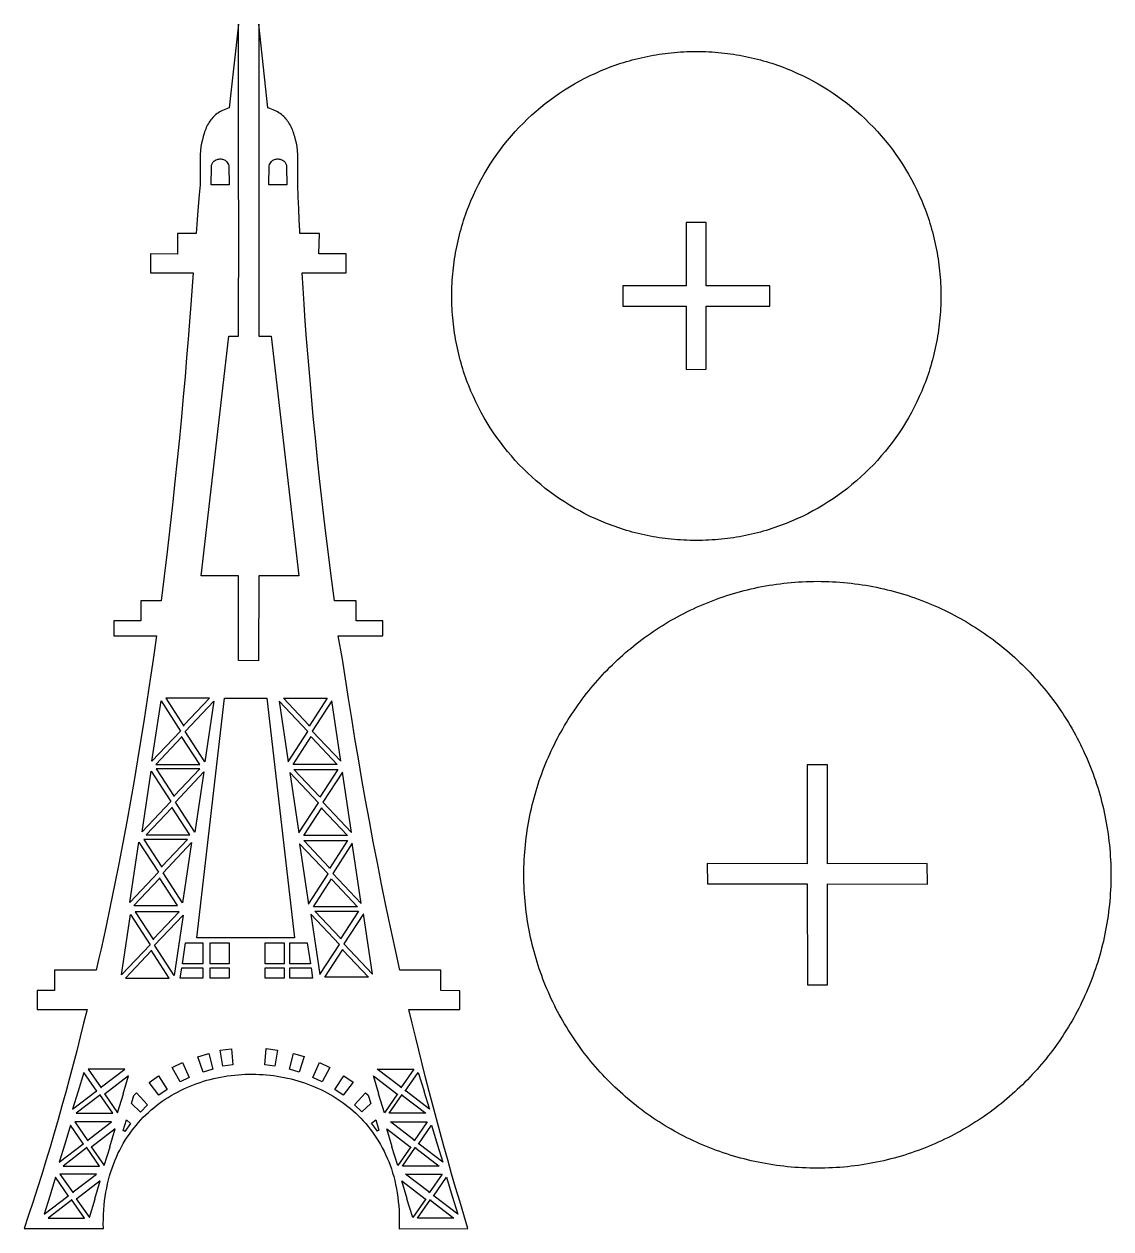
# Model space of a CAD drawing. Extents: x -518 to 178, y -391 to 405.
# Drawn here: x -252.8 to 177.6, y -73.8 to 403.4 of the extents above; entities that cross this region are included whole.
import ezdxf

# ---------------------------------------------------------------- set-up
doc = ezdxf.new("R2010")
doc.units = 0
doc.layers.add('LAYER_1', color=7, linetype='CONTINUOUS')

msp = doc.modelspace()

# ---------------------------------------------------------------- linework, layer by layer
at = {"layer": 'LAYER_1', "color": 242}
for points in [[(-184.6131, 320.399), (-192.01, 320.399), (-192.01, 312.2518), (-202.6636, 312.34), (-202.6636, 304.9041), (-185.7603, 304.9041), (-186.7049, 292.3836), (-187.2291, 285.6581), (-187.7917, 278.6361), (-188.3953, 271.3279), (-189.0429, 263.7436), (-189.737, 255.8934), (-190.4807, 247.7877), (-191.2765, 239.4367), (-192.1273, 230.8506), (-193.0358, 222.0395), (-194.0049, 213.0139), (-195.0372, 203.7838), (-196.1357, 194.3596), (-197.303, 184.7514), (-198.5419, 174.9695), (-206.5357, 174.9695), (-206.5385, 166.9953), (-217.1911, 166.9995), (-217.1911, 161.1523), (-200.3463, 161.1524), (-201.692, 151.7535), (-202.8198, 143.9488), (-203.9956, 136.0672), (-205.2205, 128.1131), (-206.4958, 120.0909), (-207.8226, 112.0052), (-209.2022, 103.8603), (-210.6359, 95.6607), (-212.1247, 87.4109), (-213.6701, 79.1153), (-215.2731, 70.7783), (-216.9349, 62.4045), (-218.6569, 53.9982), (-220.4402, 45.5639), (-222.2861, 37.1061), (-223.2329, 32.8697), (-224.1957, 28.6292), (-240.7525, 28.6292), (-240.7525, 20.5764), (-247.5796, 20.5819), (-247.5796, 13.1348), (-227.8436, 13.1348), (-229.1797, 7.6779), (-230.5436, 2.2196), (-231.9361, -3.239), (-233.357, -8.6968), (-234.807, -14.1526), (-236.2861, -19.6052), (-237.7948, -25.0534), (-239.3334, -30.4961), (-240.9022, -35.9321), (-242.5016, -41.3603), (-244.1318, -46.7794), (-245.7932, -52.1883), (-247.486, -57.5858), (-249.2107, -62.9707), (-250.9675, -68.342), (-252.7567, -73.6984), (-221.3546, -73.6984), (-221.3842, -71.7867), (-221.3688, -69.9056), (-221.309, -68.0551), (-221.2056, -66.2351), (-221.0593, -64.4456), (-220.8709, -62.6866), (-220.6409, -60.958), (-220.3702, -59.26), (-220.0595, -57.5924), (-219.7095, -55.9553), (-219.3209, -54.3487), (-218.8944, -52.7725), (-218.4307, -51.2267), (-217.9307, -49.7114), (-217.3949, -48.2264), (-216.8241, -46.7719), (-216.219, -45.3478), (-215.5804, -43.954), (-214.909, -42.5906), (-214.2054, -41.2576), (-213.4704, -39.9549), (-212.7047, -38.6825), (-211.9091, -37.4405), (-211.0842, -36.2288), (-210.2308, -35.0474), (-209.3496, -33.8964), (-208.4413, -32.7756), (-207.5066, -31.685), (-206.5462, -30.6248), (-205.561, -29.5948), (-204.5515, -28.5951), (-203.5185, -27.6256), (-202.4627, -26.6863), (-201.3849, -25.7772), (-200.2857, -24.8984), (-199.1659, -24.0497), (-198.0262, -23.2313), (-196.8673, -22.443), (-195.69, -21.6849), (-194.4949, -20.9569), (-193.2828, -20.2591), (-192.0543, -19.5914), (-190.8103, -18.9538), (-189.5514, -18.3464), (-188.2783, -17.7691), (-186.9918, -17.2218), (-185.6926, -16.7047), (-184.3814, -16.2176), (-183.0589, -15.7606), (-181.7258, -15.3336), (-180.3829, -14.9367), (-179.0309, -14.5698), (-177.6705, -14.233), (-176.3024, -13.9261), (-174.9273, -13.6493), (-173.5459, -13.4025), (-172.1591, -13.1856), (-170.7674, -12.9987), (-169.3716, -12.8418), (-167.9725, -12.7148), (-166.5707, -12.6178), (-165.1669, -12.5507), (-163.762, -12.5135), (-162.3565, -12.5063), (-160.9512, -12.5289), (-159.5469, -12.5814), (-158.1442, -12.6639), (-156.744, -12.7761), (-155.3468, -12.9183), (-153.9534, -13.0903), (-152.5646, -13.2921), (-151.181, -13.5238), (-149.8034, -13.7853), (-148.4324, -14.0766), (-147.0688, -14.3977), (-145.7135, -14.7486), (-144.3668, -15.1292), (-143.0299, -15.5397), (-141.7031, -15.9799), (-140.3873, -16.4498), (-139.0834, -16.9495), (-137.7918, -17.4789), (-136.5134, -18.0381), (-135.2488, -18.6269), (-133.9989, -19.2454), (-132.7642, -19.8937), (-131.5456, -20.5716), (-130.3437, -21.2791), (-129.1593, -22.0164), (-127.993, -22.7833), (-126.8457, -23.5798), (-125.718, -24.4059), (-124.6107, -25.2617), (-123.5243, -26.147), (-122.4598, -27.062), (-121.4178, -28.0065), (-120.399, -28.9807), (-119.4041, -29.9843), (-118.4339, -31.0176), (-117.489, -32.0804), (-116.5702, -33.1727), (-115.6783, -34.2945), (-114.8139, -35.4459), (-113.9777, -36.6268), (-113.1704, -37.8371), (-112.3929, -39.077), (-111.6458, -40.3463), (-110.9297, -41.6451), (-110.2455, -42.9733), (-109.5939, -44.331), (-108.9755, -45.7181), (-108.3912, -47.1346), (-107.8415, -48.5806), (-107.3274, -50.0559), (-106.8493, -51.5607), (-106.4081, -53.0948), (-106.0046, -54.6583), (-105.6393, -56.2511), (-105.313, -57.8734), (-105.0265, -59.5249), (-104.7804, -61.2058), (-104.5757, -62.916), (-104.4126, -64.6555), (-104.2923, -66.4243), (-104.2152, -68.2224), (-104.1823, -70.0498), (-104.1941, -71.9065), (-104.2514, -73.7924), (-76.9932, -73.6984), (-78.651, -68.2599), (-80.2818, -62.8192), (-81.8859, -57.3769), (-83.4634, -51.9339), (-85.0145, -46.4911), (-86.5395, -41.0493), (-88.0387, -35.6092), (-89.5121, -30.1717), (-90.9601, -24.7377), (-92.3828, -19.308), (-93.7805, -13.8833), (-95.1535, -8.4646), (-96.5018, -3.0526), (-97.8257, 2.3519), (-99.1255, 7.7479), (-100.4014, 13.1348), (-80.267, 13.1348), (-80.267, 20.5488), (-87.7733, 20.5818), (-87.7292, 28.6292), (-103.9502, 28.6292), (-105.8492, 37.217), (-107.689, 45.7671), (-109.4704, 54.2758), (-111.1944, 62.7395), (-112.8621, 71.1547), (-114.4741, 79.5176), (-116.0314, 87.8246), (-117.5351, 96.0722), (-118.986, 104.2567), (-120.3851, 112.3744), (-121.7332, 120.4218), (-123.0314, 128.3953), (-124.2805, 136.2911), (-125.4815, 144.1057), (-126.6353, 151.8354), (-128.3601, 161.1524), (-110.6558, 161.0642), (-110.6558, 167.001), (-121.2892, 167.023), (-121.3113, 174.9695), (-129.8867, 174.9695), (-131.1814, 184.808), (-132.4, 194.4583), (-133.5446, 203.9116), (-134.6175, 213.1592), (-135.6208, 222.1923), (-136.5568, 231.0023), (-137.4278, 239.5804), (-138.2358, 247.9178), (-138.9832, 256.0057), (-139.672, 263.8356), (-140.3045, 271.3985), (-140.8829, 278.6858), (-141.4095, 285.6888), (-141.8864, 292.3986), (-142.3158, 298.8066), (-142.6998, 304.9041), (-125.1834, 304.9041), (-125.183, 312.3487), (-135.9884, 312.3484), (-135.8368, 320.399), (-143.567, 320.399), (-143.6202, 321.4634), (-143.8282, 325.8494), (-144.0206, 330.2361), (-144.2079, 335.0085), (-144.3715, 339.7818), (-144.3813, 339.7818), (-144.3813, 351.6008), (-144.6887, 354.9033), (-144.9592, 356.2506), (-145.2603, 357.5625), (-145.5983, 358.8355), (-145.7832, 359.4562), (-145.9796, 360.0658), (-146.1884, 360.6638), (-146.4103, 361.2498), (-146.6462, 361.8232), (-146.8967, 362.3838), (-147.1628, 362.9309), (-147.4452, 363.4641), (-147.7446, 363.983), (-148.0618, 364.4871), (-148.3976, 364.9759), (-148.7529, 365.449), (-149.1284, 365.906), (-149.5248, 366.3464), (-149.9429, 366.7696), (-150.3836, 367.1753), (-150.8476, 367.5631), (-151.3356, 367.9323), (-151.8486, 368.2827), (-152.3872, 368.6137), (-152.9522, 368.9248), (-153.5445, 369.2156), (-154.1647, 369.4857), (-154.8137, 369.7346), (-155.4924, 369.9618), (-156.2014, 370.1669), (-159.8549, 403.3871), (-159.8085, 387.8578), (-159.8013, 372.3871), (-159.8187, 356.9575), (-159.8463, 341.5511), (-159.8694, 326.1503), (-159.8735, 310.7373), (-159.8442, 295.2945), (-159.7667, 279.8042), (-154.8912, 279.8042), (-143.9205, 184.9267), (-159.855, 184.9267), (-159.899, 151.2471), (-167.8518, 151.2912), (-167.8531, 152.7365), (-167.8558, 156.5467), (-167.8582, 161.9337), (-167.8587, 168.109), (-167.8556, 174.2842), (-167.8472, 179.6712), (-167.8318, 183.4814), (-167.8078, 184.9267), (-182.6607, 184.9267), (-171.69, 279.8042), (-167.8629, 279.8042), (-167.7967, 295.2606), (-167.7757, 310.7063), (-167.7867, 326.1454), (-167.817, 341.582), (-167.8536, 357.0203), (-167.8834, 372.4643), (-167.8936, 387.9183), (-167.8712, 403.3864), (-171.5098, 370.1669), (-172.2178, 369.9618), (-172.8939, 369.7346), (-173.5389, 369.4857), (-174.1535, 369.2156), (-174.7389, 368.9248), (-175.2957, 368.6137), (-175.8252, 368.2827), (-176.3279, 367.9323), (-176.8048, 367.5631), (-177.2569, 367.1753), (-177.6849, 366.7696), (-178.0899, 366.3464), (-178.4727, 365.906), (-178.8342, 365.449), (-179.1753, 364.9759), (-179.4969, 364.4871), (-179.7999, 363.983), (-180.0851, 363.4641), (-180.3535, 362.9309), (-180.606, 362.3838), (-180.8434, 361.8232), (-181.0667, 361.2498), (-181.2767, 360.6638), (-181.4743, 360.0658), (-181.8361, 358.8355), (-182.1591, 357.5625), (-182.4505, 356.2506), (-182.7175, 354.9033), (-183.0249, 351.6008), (-183.0249, 339.7818), (-183.0679, 339.7818), (-183.4237, 335.7512), (-183.7965, 331.168), (-184.1914, 326.046), (-184.6131, 320.399), (-184.6131, 320.399)], [(-83.4197, 295.7131), (-83.4118, 296.9649), (-83.3881, 298.2128), (-83.3487, 299.4569), (-83.2936, 300.697), (-83.2231, 301.933), (-83.1372, 303.1648), (-83.036, 304.3923), (-82.9196, 305.6154), (-82.788, 306.8341), (-82.6415, 308.0482), (-82.48, 309.2577), (-82.3038, 310.4624), (-82.1126, 311.6622), (-81.9069, 312.8571), (-81.6867, 314.047), (-81.452, 315.2317), (-81.2029, 316.4112), (-80.9396, 317.5854), (-80.6621, 318.7542), (-80.3706, 319.9174), (-80.065, 321.075), (-79.7456, 322.227), (-79.4123, 323.3731), (-79.0654, 324.5133), (-78.7049, 325.6475), (-78.3309, 326.7757), (-77.9435, 327.8977), (-77.5428, 329.0134), (-77.1288, 330.1227), (-76.7019, 331.2255), (-75.8087, 333.4115), (-74.8642, 335.5704), (-73.8692, 337.7015), (-72.8243, 339.8042), (-71.7303, 341.8775), (-70.5881, 343.9208), (-69.3983, 345.9333), (-68.1617, 347.9142), (-66.8792, 349.8628), (-65.5513, 351.7783), (-64.179, 353.66), (-62.7629, 355.507), (-61.3038, 357.3186), (-59.8025, 359.0942), (-58.2597, 360.8328), (-56.6763, 362.5338), (-55.0529, 364.1963), (-53.3904, 365.8197), (-51.6894, 367.4032), (-49.9508, 368.9459), (-48.1752, 370.4472), (-46.3636, 371.9063), (-44.5165, 373.3224), (-42.6349, 374.6947), (-40.7194, 376.0226), (-38.7708, 377.3052), (-36.7899, 378.5417), (-34.7775, 379.7315), (-32.7341, 380.8738), (-30.6608, 381.9677), (-28.5581, 383.0126), (-26.427, 384.0076), (-24.268, 384.9521), (-22.0821, 385.8452), (-20.9793, 386.2723), (-19.8699, 386.6862), (-18.7542, 387.0869), (-17.6323, 387.4743), (-16.5041, 387.8483), (-15.3699, 388.2088), (-14.2297, 388.5558), (-13.0835, 388.889), (-11.9316, 389.2084), (-10.774, 389.5139), (-9.6107, 389.8055), (-8.442, 390.083), (-7.2678, 390.3463), (-6.0883, 390.5954), (-4.9036, 390.8301), (-3.7137, 391.0503), (-2.5188, 391.256), (-1.319, 391.4471), (-0.1143, 391.6234), (1.0952, 391.7849), (2.3093, 391.9315), (3.528, 392.063), (4.7511, 392.1794), (5.9786, 392.2806), (7.2105, 392.3665), (8.4464, 392.437), (9.6865, 392.492), (10.9306, 392.5314), (12.1785, 392.5551), (13.4303, 392.563), (14.6821, 392.5551), (15.9301, 392.5314), (17.1741, 392.492), (18.4142, 392.437), (19.6502, 392.3665), (20.882, 392.2806), (22.1095, 392.1794), (23.3327, 392.063), (24.5513, 391.9315), (25.7655, 391.7849), (26.9749, 391.6234), (28.1796, 391.4471), (29.3795, 391.256), (30.5744, 391.0503), (31.7642, 390.8301), (32.949, 390.5954), (34.1285, 390.3463), (35.3026, 390.083), (36.4714, 389.8055), (37.6346, 389.5139), (38.7923, 389.2084), (39.9442, 388.889), (41.0903, 388.5558), (42.2305, 388.2088), (43.3648, 387.8483), (44.4929, 387.4743), (45.6149, 387.0869), (46.7306, 386.6862), (47.8399, 386.2723), (48.9428, 385.8452), (51.1287, 384.9521), (53.2876, 384.0076), (55.4188, 383.0126), (57.5214, 381.9677), (59.5947, 380.8738), (61.638, 379.7315), (63.6505, 378.5417), (65.6314, 377.3052), (67.58, 376.0226), (69.4955, 374.6947), (71.3772, 373.3224), (73.2242, 371.9063), (75.0359, 370.4472), (76.8114, 368.9459), (78.55, 367.4032), (80.251, 365.8197), (81.9136, 364.1963), (83.5369, 362.5338), (85.1204, 360.8328), (86.6631, 359.0942), (88.1644, 357.3186), (89.6235, 355.507), (91.0396, 353.66), (92.4119, 351.7783), (93.7398, 349.8628), (95.0224, 347.9142), (96.259, 345.9333), (97.4487, 343.9208), (98.591, 341.8775), (99.6849, 339.8042), (100.7298, 337.7015), (101.7248, 335.5704), (102.6693, 333.4115), (103.5624, 331.2255), (103.9895, 330.1227), (104.4034, 329.0134), (104.8041, 327.8977), (105.1916, 326.7757), (105.5656, 325.6475), (105.9261, 324.5133), (106.273, 323.3731), (106.6062, 322.227), (106.9256, 321.075), (107.2312, 319.9174), (107.5227, 318.7542), (107.8002, 317.5854), (108.0635, 316.4112), (108.3126, 315.2317), (108.5473, 314.047), (108.7676, 312.8571), (108.9733, 311.6622), (109.1643, 310.4624), (109.3406, 309.2577), (109.5021, 308.0482), (109.6487, 306.8341), (109.7802, 305.6154), (109.8966, 304.3923), (109.9978, 303.1648), (110.0837, 301.933), (110.1542, 300.697), (110.2092, 299.4569), (110.2486, 298.2128), (110.2723, 296.9649), (110.2802, 295.7131), (110.2723, 294.4613), (110.2486, 293.2134), (110.2092, 291.9693), (110.1542, 290.7292), (110.0837, 289.4932), (109.9978, 288.2614), (109.8966, 287.0339), (109.7802, 285.8108), (109.6487, 284.5921), (109.5021, 283.378), (109.3406, 282.1685), (109.1643, 280.9638), (108.9733, 279.764), (108.7676, 278.5691), (108.5473, 277.3792), (108.3126, 276.1945), (108.0635, 275.015), (107.8002, 273.8408), (107.5227, 272.672), (107.2312, 271.5088), (106.9256, 270.3512), (106.6062, 269.1992), (106.273, 268.0531), (105.9261, 266.9129), (105.5656, 265.7787), (105.1916, 264.6505), (104.8041, 263.5285), (104.4034, 262.4128), (103.9895, 261.3035), (103.5624, 260.2007), (102.6693, 258.0147), (101.7248, 255.8558), (100.7298, 253.7247), (99.6849, 251.622), (98.591, 249.5487), (97.4487, 247.5054), (96.259, 245.4929), (95.0224, 243.512), (93.7398, 241.5634), (92.4119, 239.6479), (91.0396, 237.7662), (89.6235, 235.9192), (88.1644, 234.1076), (86.6631, 232.332), (85.1204, 230.5934), (83.5369, 228.8924), (81.9136, 227.2299), (80.251, 225.6065), (78.55, 224.023), (76.8114, 222.4803), (75.0359, 220.979), (73.2242, 219.5199), (71.3772, 218.1038), (69.4955, 216.7315), (67.58, 215.4036), (65.6314, 214.121), (63.6505, 212.8845), (61.638, 211.6947), (59.5947, 210.5524), (57.5214, 209.4585), (55.4188, 208.4136), (53.2876, 207.4186), (51.1287, 206.4741), (48.9428, 205.581), (47.8399, 205.1539), (46.7306, 204.74), (45.6149, 204.3393), (44.4929, 203.9519), (43.3648, 203.5779), (42.2305, 203.2174), (41.0903, 202.8705), (39.9442, 202.5372), (38.7923, 202.2178), (37.6346, 201.9123), (36.4714, 201.6207), (35.3026, 201.3432), (34.1285, 201.0799), (32.949, 200.8308), (31.7642, 200.5961), (30.5744, 200.3759), (29.3795, 200.1702), (28.1796, 199.9791), (26.9749, 199.8028), (25.7655, 199.6413), (24.5513, 199.4947), (23.3327, 199.3632), (22.1095, 199.2468), (20.882, 199.1456), (19.6502, 199.0597), (18.4142, 198.9892), (17.1741, 198.9342), (15.9301, 198.8948), (14.6821, 198.8711), (13.4303, 198.8632), (12.1785, 198.8711), (10.9306, 198.8948), (9.6865, 198.9342), (8.4464, 198.9892), (7.2105, 199.0597), (5.9786, 199.1456), (4.7511, 199.2468), (3.528, 199.3632), (2.3093, 199.4947), (1.0952, 199.6413), (-0.1143, 199.8028), (-1.319, 199.9791), (-2.5188, 200.1702), (-3.7137, 200.3759), (-4.9036, 200.5961), (-6.0883, 200.8308), (-7.2678, 201.0799), (-8.442, 201.3432), (-9.6107, 201.6207), (-10.774, 201.9123), (-11.9316, 202.2178), (-13.0835, 202.5372), (-14.2297, 202.8705), (-15.3699, 203.2174), (-16.5041, 203.5779), (-17.6323, 203.9519), (-18.7542, 204.3393), (-19.8699, 204.74), (-20.9793, 205.1539), (-22.0821, 205.581), (-24.268, 206.4741), (-26.427, 207.4186), (-28.5581, 208.4136), (-30.6608, 209.4585), (-32.7341, 210.5524), (-34.7775, 211.6947), (-36.7899, 212.8845), (-38.7708, 214.121), (-40.7194, 215.4036), (-42.6349, 216.7315), (-44.5165, 218.1038), (-46.3636, 219.5199), (-48.1752, 220.979), (-49.9508, 222.4803), (-51.6894, 224.023), (-53.3904, 225.6065), (-55.0529, 227.2299), (-56.6763, 228.8924), (-58.2597, 230.5934), (-59.8025, 232.332), (-61.3038, 234.1076), (-62.7629, 235.9192), (-64.179, 237.7662), (-65.5513, 239.6479), (-66.8792, 241.5634), (-68.1617, 243.512), (-69.3983, 245.4929), (-70.5881, 247.5054), (-71.7303, 249.5487), (-72.8243, 251.622), (-73.8692, 253.7247), (-74.8642, 255.8558), (-75.8087, 258.0147), (-76.7019, 260.2007), (-77.1288, 261.3035), (-77.5428, 262.4128), (-77.9435, 263.5285), (-78.3309, 264.6505), (-78.7049, 265.7787), (-79.0654, 266.9129), (-79.4123, 268.0531), (-79.7456, 269.1992), (-80.065, 270.3512), (-80.3706, 271.5088), (-80.6621, 272.672), (-80.9396, 273.8408), (-81.2029, 275.015), (-81.452, 276.1945), (-81.6867, 277.3792), (-81.9069, 278.5691), (-82.1126, 279.764), (-82.3038, 280.9638), (-82.48, 282.1685), (-82.6415, 283.378), (-82.788, 284.5921), (-82.9196, 285.8108), (-83.036, 287.0339), (-83.1372, 288.2614), (-83.2231, 289.4932), (-83.2936, 290.7292), (-83.3487, 291.9693), (-83.3881, 293.2134), (-83.4118, 294.4613), (-83.4197, 295.7131), (-83.4197, 295.7131)], [(-178.6322, 339.7818), (-178.6112, 347.0499), (-178.5233, 347.5735), (-177.8426, 348.8018), (-177.5921, 349.0566), (-177.3159, 349.2837), (-177.0166, 349.4816), (-176.6973, 349.6492), (-176.3605, 349.7851), (-176.0089, 349.888), (-175.6457, 349.9567), (-175.2734, 349.9899), (-174.8967, 349.9817), (-174.5257, 349.9386), (-174.1633, 349.8617), (-173.812, 349.7519), (-173.4746, 349.6101), (-173.1536, 349.4374), (-172.8521, 349.2348), (-172.5724, 349.0032), (-171.8039, 347.8353), (-171.6502, 347.3117), (-171.6077, 339.7818), (-178.6322, 339.7818), (-178.6322, 339.7818)], [(-154.8338, 349.0032), (-154.5542, 349.2348), (-154.2526, 349.4374), (-153.9317, 349.6101), (-153.5943, 349.7519), (-153.243, 349.8617), (-152.8805, 349.9386), (-152.5096, 349.9817), (-152.1329, 349.9899), (-151.7605, 349.9567), (-151.3973, 349.888), (-151.0457, 349.7851), (-150.709, 349.6492), (-150.3896, 349.4816), (-150.0904, 349.2837), (-149.8141, 349.0566), (-149.5637, 348.8018), (-148.883, 347.5735), (-148.7951, 347.0499), (-148.7739, 339.7818), (-155.7986, 339.7818), (-155.7561, 347.3117), (-155.6024, 347.8353), (-154.8338, 349.0032), (-154.8338, 349.0032)], [(9.3593, 324.7704), (9.3594, 299.6808), (-15.6512, 299.6874), (-15.6247, 291.6908), (9.366, 291.6908), (9.366, 266.6338), (17.3626, 266.6669), (17.3627, 291.6899), (42.5118, 291.6908), (42.5119, 299.7006), (17.3362, 299.7006), (17.3627, 324.8233), (10.0407, 324.7704), (9.3593, 324.7704)], [(-54.8548, 66.4665), (-54.8453, 67.9686), (-54.8169, 69.4662), (-54.7696, 70.9591), (-54.7036, 72.4472), (-54.619, 73.9303), (-54.5159, 75.4085), (-54.3945, 76.8815), (-54.2548, 78.3493), (-54.097, 79.8117), (-53.9211, 81.2687), (-53.7273, 82.72), (-53.5157, 84.1656), (-53.2864, 85.6055), (-53.0396, 87.0393), (-52.7753, 88.4672), (-52.4937, 89.8889), (-52.1948, 91.3043), (-51.8788, 92.7133), (-51.5458, 94.1158), (-51.1959, 95.5117), (-50.8293, 96.9008), (-50.446, 98.2831), (-50.0461, 99.6585), (-49.6298, 101.0267), (-49.1972, 102.3878), (-48.7484, 103.7416), (-48.2835, 105.088), (-47.8026, 106.4268), (-47.3059, 107.758), (-46.7934, 109.0814), (-46.2653, 110.397), (-45.7217, 111.7045), (-45.1627, 113.004), (-44.5883, 114.2952), (-43.9988, 115.5782), (-43.3943, 116.8526), (-42.7748, 118.1186), (-42.1404, 119.3758), (-41.4914, 120.6243), (-40.8277, 121.8638), (-40.1496, 123.0944), (-39.457, 124.3158), (-38.7502, 125.5279), (-38.0293, 126.7307), (-37.2943, 127.9241), (-36.5454, 129.1079), (-35.7827, 130.2819), (-35.0063, 131.4462), (-34.2163, 132.6005), (-33.4129, 133.7448), (-32.5961, 134.8789), (-31.7661, 136.0027), (-30.9229, 137.1162), (-30.0667, 138.2192), (-29.1977, 139.3115), (-28.3159, 140.3932), (-27.4214, 141.4639), (-26.5143, 142.5238), (-25.5948, 143.5726), (-24.663, 144.6101), (-23.719, 145.6364), (-22.7629, 146.6513), (-21.7948, 147.6547), (-20.8148, 148.6464), (-19.8231, 149.6263), (-18.8197, 150.5944), (-17.8049, 151.5506), (-16.7786, 152.4946), (-15.741, 153.4264), (-14.6922, 154.3459), (-13.6324, 155.2529), (-12.5616, 156.1474), (-11.4799, 157.0293), (-10.3876, 157.8983), (-9.2846, 158.7545), (-8.1711, 159.5976), (-7.0473, 160.4277), (-5.9132, 161.2445), (-4.7689, 162.0479), (-3.6146, 162.8379), (-2.4503, 163.6143), (-1.2763, 164.377), (-0.0925, 165.1259), (1.1008, 165.8609), (2.3036, 166.5818), (3.5158, 167.2886), (4.7372, 167.9811), (5.9678, 168.6593), (7.2073, 169.323), (8.4558, 169.972), (9.713, 170.6064), (10.9789, 171.2259), (12.2534, 171.8304), (13.5363, 172.4199), (14.8276, 172.9942), (16.127, 173.5533), (17.4346, 174.0969), (18.7502, 174.625), (20.0736, 175.1375), (21.4048, 175.6342), (22.7436, 176.1151), (24.09, 176.58), (25.4437, 177.0288), (26.8048, 177.4614), (28.1731, 177.8777), (29.5484, 178.2775), (30.9308, 178.6608), (32.3199, 179.0275), (33.7158, 179.3774), (35.1183, 179.7104), (36.5273, 180.0264), (37.9427, 180.3252), (39.3644, 180.6069), (40.7922, 180.8712), (42.2261, 181.118), (43.6659, 181.3473), (45.1116, 181.5589), (46.5629, 181.7527), (48.0199, 181.9285), (49.4823, 182.0864), (50.95, 182.2261), (52.4231, 182.3475), (53.9012, 182.4506), (55.3844, 182.5352), (56.8725, 182.6012), (58.3654, 182.6484), (59.863, 182.6769), (61.3651, 182.6864), (62.8672, 182.6769), (64.3648, 182.6484), (65.8576, 182.6012), (67.3457, 182.5352), (68.8289, 182.4506), (70.3071, 182.3475), (71.7801, 182.2261), (73.2479, 182.0864), (74.7103, 181.9285), (76.1672, 181.7527), (77.6186, 181.5589), (79.0642, 181.3473), (80.504, 181.118), (81.9379, 180.8712), (83.3658, 180.6069), (84.7874, 180.3252), (86.2028, 180.0264), (87.6119, 179.7104), (89.0144, 179.3774), (90.4102, 179.0275), (91.7994, 178.6608), (93.1817, 178.2775), (94.5571, 177.8777), (95.9253, 177.4614), (97.2864, 177.0288), (98.6402, 176.58), (99.9865, 176.1151), (101.3254, 175.6342), (102.6566, 175.1375), (103.98, 174.625), (105.2955, 174.0969), (106.6031, 173.5533), (107.9026, 172.9942), (109.1937, 172.4199), (110.4767, 171.8304), (111.7512, 171.2259), (113.0171, 170.6064), (114.2744, 169.972), (115.5228, 169.323), (116.7624, 168.6593), (117.9929, 167.9811), (119.2143, 167.2886), (120.4265, 166.5818), (121.6293, 165.8609), (122.8227, 165.1259), (124.0064, 164.377), (125.1805, 163.6143), (126.3447, 162.8379), (127.4991, 162.0479), (128.6432, 161.2445), (129.7775, 160.4277), (130.9013, 159.5976), (132.0148, 158.7545), (133.1177, 157.8983), (134.21, 157.0293), (135.2917, 156.1474), (136.3624, 155.2529), (137.4224, 154.3459), (138.4711, 153.4264), (139.5087, 152.4946), (140.535, 151.5506), (141.5499, 150.5944), (142.5532, 149.6263), (143.545, 148.6464), (144.5249, 147.6547), (145.493, 146.6513), (146.4491, 145.6364), (147.3932, 144.6101), (148.325, 143.5726), (149.2445, 142.5238), (150.1515, 141.4639), (151.046, 140.3932), (151.9278, 139.3115), (152.7969, 138.2192), (153.6531, 137.1162), (154.4962, 136.0027), (155.3262, 134.8789), (156.143, 133.7448), (156.9465, 132.6005), (157.7365, 131.4462), (158.5129, 130.2819), (159.2756, 129.1079), (160.0245, 127.9241), (160.7594, 126.7307), (161.4804, 125.5279), (162.1872, 124.3158), (162.8797, 123.0944), (163.5579, 121.8638), (164.2215, 120.6243), (164.8706, 119.3758), (165.5049, 118.1186), (166.1244, 116.8526), (166.729, 115.5782), (167.3185, 114.2952), (167.8928, 113.004), (168.4519, 111.7045), (168.9955, 110.397), (169.5236, 109.0814), (170.0361, 107.758), (170.5327, 106.4268), (171.0137, 105.088), (171.4786, 103.7416), (171.9274, 102.3878), (172.36, 101.0267), (172.7763, 99.6585), (173.1761, 98.2831), (173.5594, 96.9008), (173.9261, 95.5117), (174.2759, 94.1158), (174.6089, 92.7133), (174.9249, 91.3043), (175.2238, 89.8889), (175.5055, 88.4672), (175.7698, 87.0393), (176.0166, 85.6055), (176.2459, 84.1656), (176.4575, 82.72), (176.6512, 81.2687), (176.8271, 79.8117), (176.985, 78.3493), (177.1247, 76.8815), (177.246, 75.4085), (177.3492, 73.9303), (177.4338, 72.4472), (177.4998, 70.9591), (177.547, 69.4662), (177.5755, 67.9686), (177.585, 66.4665), (177.5755, 64.9644), (177.547, 63.4668), (177.4998, 61.9739), (177.4338, 60.4858), (177.3492, 59.0027), (177.246, 57.5245), (177.1247, 56.0515), (176.985, 54.5837), (176.8271, 53.1213), (176.6512, 51.6643), (176.4575, 50.213), (176.2459, 48.7674), (176.0166, 47.3275), (175.7698, 45.8936), (175.5055, 44.4658), (175.2238, 43.0441), (174.9249, 41.6287), (174.6089, 40.2197), (174.2759, 38.8172), (173.9261, 37.4213), (173.5594, 36.0322), (173.1761, 34.6499), (172.7763, 33.2745), (172.36, 31.9063), (171.9274, 30.5452), (171.4786, 29.1914), (171.0137, 27.845), (170.5327, 26.5062), (170.0361, 25.175), (169.5236, 23.8516), (168.9955, 22.536), (168.4519, 21.2285), (167.8928, 19.929), (167.3185, 18.6378), (166.729, 17.3548), (166.1244, 16.0804), (165.5049, 14.8144), (164.8706, 13.5572), (164.2215, 12.3087), (163.5579, 11.0692), (162.8797, 9.8386), (162.1872, 8.6172), (161.4804, 7.4051), (160.7594, 6.2022), (160.0245, 5.0089), (159.2756, 3.8251), (158.5129, 2.6511), (157.7365, 1.4868), (156.9465, 0.3325), (156.143, -0.8118), (155.3262, -1.9459), (154.4962, -3.0697), (153.6531, -4.1832), (152.7969, -5.2862), (151.9278, -6.3785), (151.046, -7.4602), (150.1515, -8.5309), (149.2445, -9.5908), (148.325, -10.6396), (147.3932, -11.6771), (146.4491, -12.7034), (145.493, -13.7183), (144.5249, -14.7217), (143.545, -15.7134), (142.5532, -16.6934), (141.5499, -17.6614), (140.535, -18.6176), (139.5087, -19.5616), (138.4711, -20.4934), (137.4224, -21.4129), (136.3624, -22.3199), (135.2917, -23.2144), (134.21, -24.0963), (133.1177, -24.9653), (132.0148, -25.8215), (130.9013, -26.6646), (129.7775, -27.4947), (128.6432, -28.3115), (127.4991, -29.1149), (126.3447, -29.9049), (125.1805, -30.6813), (124.0064, -31.444), (122.8227, -32.1929), (121.6293, -32.9279), (120.4265, -33.6488), (119.2143, -34.3556), (117.9929, -35.0481), (116.7624, -35.7263), (115.5228, -36.39), (114.2744, -37.039), (113.0171, -37.6734), (111.7512, -38.2929), (110.4767, -38.8974), (109.1937, -39.4869), (107.9026, -40.0612), (106.6031, -40.6203), (105.2955, -41.1639), (103.98, -41.692), (102.6566, -42.2045), (101.3254, -42.7012), (99.9865, -43.1821), (98.6402, -43.647), (97.2864, -44.0958), (95.9253, -44.5284), (94.5571, -44.9447), (93.1817, -45.3445), (91.7994, -45.7278), (90.4102, -46.0945), (89.0144, -46.4444), (87.6119, -46.7774), (86.2028, -47.0934), (84.7874, -47.3922), (83.3658, -47.6739), (81.9379, -47.9382), (80.504, -48.185), (79.0642, -48.4143), (77.6186, -48.6259), (76.1672, -48.8197), (74.7103, -48.9955), (73.2479, -49.1534), (71.7801, -49.2931), (70.3071, -49.4145), (68.8289, -49.5176), (67.3457, -49.6022), (65.8576, -49.6682), (64.3648, -49.7155), (62.8672, -49.7439), (61.3651, -49.7534), (59.863, -49.7439), (58.3654, -49.7155), (56.8725, -49.6682), (55.3844, -49.6022), (53.9012, -49.5176), (52.4231, -49.4145), (50.95, -49.2931), (49.4823, -49.1534), (48.0199, -48.9955), (46.5629, -48.8197), (45.1116, -48.6259), (43.6659, -48.4143), (42.2261, -48.185), (40.7922, -47.9382), (39.3644, -47.6739), (37.9427, -47.3922), (36.5273, -47.0934), (35.1183, -46.7774), (33.7158, -46.4444), (32.3199, -46.0945), (30.9308, -45.7278), (29.5484, -45.3445), (28.1731, -44.9447), (26.8048, -44.5284), (25.4437, -44.0958), (24.09, -43.647), (22.7436, -43.1821), (21.4048, -42.7012), (20.0736, -42.2045), (18.7502, -41.692), (17.4346, -41.1639), (16.127, -40.6203), (14.8276, -40.0612), (13.5363, -39.4869), (12.2534, -38.8974), (10.9789, -38.2929), (9.713, -37.6734), (8.4558, -37.039), (7.2073, -36.39), (5.9678, -35.7263), (4.7372, -35.0481), (3.5158, -34.3556), (2.3036, -33.6488), (1.1008, -32.9279), (-0.0925, -32.1929), (-1.2763, -31.444), (-2.4503, -30.6813), (-3.6146, -29.9049), (-4.7689, -29.1149), (-5.9132, -28.3115), (-7.0473, -27.4947), (-8.1711, -26.6646), (-9.2846, -25.8215), (-10.3876, -24.9653), (-11.4799, -24.0963), (-12.5616, -23.2144), (-13.6324, -22.3199), (-14.6922, -21.4129), (-15.741, -20.4934), (-16.7786, -19.5616), (-17.8049, -18.6176), (-18.8197, -17.6614), (-19.8231, -16.6934), (-20.8148, -15.7134), (-21.7948, -14.7217), (-22.7629, -13.7183), (-23.719, -12.7034), (-24.663, -11.6771), (-25.5948, -10.6396), (-26.5143, -9.5908), (-27.4214, -8.5309), (-28.3159, -7.4602), (-29.1977, -6.3785), (-30.0667, -5.2862), (-30.9229, -4.1832), (-31.7661, -3.0697), (-32.5961, -1.9459), (-33.4129, -0.8118), (-34.2163, 0.3325), (-35.0063, 1.4868), (-35.7827, 2.6511), (-36.5454, 3.8251), (-37.2943, 5.0089), (-38.0293, 6.2022), (-38.7502, 7.4051), (-39.457, 8.6172), (-40.1496, 9.8386), (-40.8277, 11.0692), (-41.4914, 12.3087), (-42.1404, 13.5572), (-42.7748, 14.8144), (-43.3943, 16.0804), (-43.9988, 17.3548), (-44.5883, 18.6378), (-45.1627, 19.929), (-45.7217, 21.2285), (-46.2653, 22.536), (-46.7934, 23.8516), (-47.3059, 25.175), (-47.8026, 26.5062), (-48.2835, 27.845), (-48.7484, 29.1914), (-49.1972, 30.5452), (-49.6298, 31.9063), (-50.0461, 33.2745), (-50.446, 34.6499), (-50.8293, 36.0322), (-51.1959, 37.4213), (-51.5458, 38.8172), (-51.8788, 40.2197), (-52.1948, 41.6287), (-52.4937, 43.0441), (-52.7753, 44.4658), (-53.0396, 45.8936), (-53.2864, 47.3275), (-53.5157, 48.7674), (-53.7273, 50.213), (-53.9211, 51.6643), (-54.097, 53.1213), (-54.2548, 54.5837), (-54.3945, 56.0515), (-54.5159, 57.5245), (-54.619, 59.0027), (-54.7036, 60.4858), (-54.7696, 61.9739), (-54.8169, 63.4668), (-54.8453, 64.9644), (-54.8548, 66.4665), (-54.8548, 66.4665)], [(-202.1141, 111.4489), (-198.5297, 135.368), (-190.7972, 123.4085), (-202.1141, 111.4489), (-202.1141, 111.4489)], [(-189.4491, 125.7208), (-179.332, 136.4167), (-187.8488, 136.4167), (-196.6485, 136.4167), (-189.5, 125.3809), (-189.4491, 125.7208), (-189.4491, 125.7208)], [(-181.2524, 111.2492), (-189.005, 123.2087), (-177.6882, 135.1683), (-181.2524, 111.2492), (-181.2524, 111.2492)], [(-145.6658, 41.5303), (-184.406, 41.5303), (-173.4353, 136.4079), (-156.6365, 136.4079), (-145.6658, 41.5303), (-145.6658, 41.5303)], [(-148.1758, 111.2403), (-140.4232, 123.1999), (-151.74, 135.1595), (-148.1758, 111.2403), (-148.1758, 111.2403)], [(-139.9791, 125.712), (-150.0962, 136.4079), (-141.5794, 136.4079), (-132.7797, 136.4079), (-139.9282, 125.3721), (-139.9791, 125.712), (-139.9791, 125.712)], [(-127.3141, 111.4401), (-130.8985, 135.3592), (-138.631, 123.3997), (-127.3141, 111.4401), (-127.3141, 111.4401)], [(-183.2299, 110.2005), (-190.3785, 121.2363), (-190.4222, 120.9443), (-200.5845, 110.2005), (-191.9458, 110.2005), (-183.2299, 110.2005), (-183.2299, 110.2005)], [(-146.1983, 110.1917), (-139.0497, 121.2275), (-139.006, 120.9354), (-128.8437, 110.1917), (-137.4824, 110.1917), (-146.1983, 110.1917), (-146.1983, 110.1917)], [(57.3726, 110.0537), (57.3395, 70.8399), (17.7825, 70.9192), (17.7957, 62.8565), (57.366, 62.8631), (57.3924, 22.8886), (65.3626, 22.915), (65.3758, 62.8697), (104.9742, 62.7639), (104.8948, 70.8664), (65.3625, 70.8399), (65.389, 110.0537), (57.9745, 110.0537), (57.3726, 110.0537)], [(-205.9759, 83.5191), (-202.3915, 107.4382), (-194.659, 95.4786), (-205.9759, 83.5191), (-205.9759, 83.5191)], [(-193.3109, 97.791), (-183.1938, 108.4868), (-191.7106, 108.4868), (-200.5103, 108.4868), (-193.3618, 97.4511), (-193.3109, 97.791), (-193.3109, 97.791)], [(-185.1142, 83.3193), (-192.8668, 95.2789), (-181.55, 107.2384), (-185.1142, 83.3193), (-185.1142, 83.3193)], [(-143.9672, 83.0268), (-136.2146, 94.9863), (-147.5315, 106.9459), (-143.9672, 83.0268), (-143.9672, 83.0268)], [(-135.7705, 97.4984), (-145.8876, 108.1943), (-137.3709, 108.1943), (-128.5711, 108.1943), (-135.7195, 97.1585), (-135.7705, 97.4984), (-135.7705, 97.4984)], [(-123.1055, 83.2265), (-126.6899, 107.1456), (-134.4224, 95.1861), (-123.1055, 83.2265), (-123.1055, 83.2265)], [(-187.0917, 82.2707), (-194.2403, 93.3064), (-194.284, 93.0144), (-204.4463, 82.2707), (-195.8076, 82.2707), (-187.0917, 82.2707), (-187.0917, 82.2707)], [(-141.9897, 81.9781), (-134.8411, 93.0139), (-134.7974, 92.7219), (-124.6351, 81.9781), (-133.2738, 81.9781), (-141.9897, 81.9781), (-141.9897, 81.9781)], [(-210.8539, 55.4878), (-207.2696, 79.407), (-199.5371, 67.4474), (-210.8539, 55.4878), (-210.8539, 55.4878)], [(-198.189, 69.7597), (-188.0719, 80.4556), (-196.5886, 80.4556), (-205.3884, 80.4556), (-198.2398, 69.4198), (-198.189, 69.7597), (-198.189, 69.7597)], [(-189.9922, 55.2881), (-197.7449, 67.2477), (-186.428, 79.2072), (-189.9922, 55.2881), (-189.9922, 55.2881)], [(-140.1005, 54.8605), (-132.3479, 66.82), (-143.6647, 78.7796), (-140.1005, 54.8605), (-140.1005, 54.8605)], [(-131.9039, 69.3321), (-142.0209, 80.028), (-133.5042, 80.028), (-124.7045, 80.028), (-131.853, 68.9922), (-131.9039, 69.3321), (-131.9039, 69.3321)], [(-119.2389, 55.0602), (-122.8233, 78.9794), (-130.5558, 67.0198), (-119.2389, 55.0602), (-119.2389, 55.0602)], [(-191.9698, 54.2394), (-199.1184, 65.2752), (-199.162, 64.9832), (-209.3244, 54.2394), (-200.6857, 54.2394), (-191.9698, 54.2394), (-191.9698, 54.2394)], [(-138.1231, 53.8118), (-130.9745, 64.8476), (-130.9308, 64.5556), (-120.7685, 53.8118), (-129.4072, 53.8118), (-138.1231, 53.8118), (-138.1231, 53.8118)], [(-214.1842, 26.7993), (-210.5999, 50.7185), (-202.8673, 38.7589), (-214.1842, 26.7993), (-214.1842, 26.7993)], [(-201.5192, 41.0712), (-191.4022, 51.7671), (-199.9189, 51.7671), (-208.7187, 51.7671), (-201.5701, 40.7314), (-201.5192, 41.0712), (-201.5192, 41.0712)], [(-193.3225, 26.5996), (-201.0752, 38.5592), (-189.7583, 50.5187), (-193.3225, 26.5996), (-193.3225, 26.5996)], [(-135.6841, 26.9045), (-127.9315, 38.864), (-139.2483, 50.8236), (-135.6841, 26.9045), (-135.6841, 26.9045)], [(-127.4874, 41.3761), (-137.6044, 52.072), (-129.0877, 52.072), (-120.288, 52.072), (-127.4365, 41.0362), (-127.4874, 41.3761), (-127.4874, 41.3761)], [(-114.8224, 27.1042), (-118.4068, 51.0234), (-126.1393, 39.0638), (-114.8224, 27.1042), (-114.8224, 27.1042)], [(-181.9569, 31.2436), (-190.072, 31.2436), (-188.8437, 39.5329), (-181.9569, 39.5329), (-181.9569, 31.2436), (-181.9569, 31.2436)], [(-171.4917, 31.2436), (-179.0632, 31.2436), (-179.0632, 39.5329), (-171.4917, 39.5329), (-171.4917, 31.2436), (-171.4917, 31.2436)], [(-149.7893, 39.5329), (-149.7893, 31.2436), (-157.3607, 31.2436), (-157.3607, 39.5329), (-149.7893, 39.5329), (-149.7893, 39.5329)], [(-139.3902, 31.2436), (-147.5053, 31.2436), (-147.5053, 39.5329), (-140.6185, 39.5329), (-139.3902, 31.2436), (-139.3902, 31.2436)], [(-195.3001, 25.551), (-202.4486, 36.5867), (-202.4923, 36.2947), (-212.6547, 25.5509), (-204.016, 25.5509), (-195.3001, 25.551), (-195.3001, 25.551)], [(-133.7066, 25.8558), (-126.558, 36.8916), (-126.5143, 36.5996), (-116.352, 25.8558), (-124.9906, 25.8558), (-133.7066, 25.8558), (-133.7066, 25.8558)], [(-181.9569, 29.5458), (-181.9569, 25.551), (-190.9177, 25.551), (-190.3338, 29.5458), (-181.9569, 29.5458), (-181.9569, 29.5458)], [(-171.4917, 29.5458), (-171.4917, 25.551), (-179.0632, 25.551), (-179.0632, 29.5458), (-171.4917, 29.5458), (-171.4917, 29.5458)], [(-149.7893, 29.5458), (-149.7893, 25.551), (-157.3607, 25.551), (-157.3607, 29.5458), (-149.7893, 29.5458), (-149.7893, 29.5458)], [(-138.5444, 25.551), (-147.5053, 25.551), (-147.5053, 29.5458), (-139.1284, 29.5458), (-138.5444, 25.551), (-138.5444, 25.551)], [(-181.903, -11.6865), (-183.982, -5.5874), (-179.6532, -4.2948), (-178.0782, -10.556), (-181.903, -11.6865), (-181.903, -11.6865)], [(-174.1097, -9.344), (-175.181, -2.9816), (-170.6913, -2.4139), (-170.1629, -8.8381), (-174.1097, -9.344), (-174.1097, -9.344)], [(-157.4597, -8.8297), (-156.9409, -2.4059), (-152.4497, -2.966), (-153.5123, -9.3302), (-157.4597, -8.8297), (-157.4597, -8.8297)], [(-147.7122, -10.5336), (-146.1465, -4.2702), (-141.8154, -5.5561), (-143.8851, -11.6596), (-147.7122, -10.5336), (-147.7122, -10.5336)], [(-191.0029, -15.5599), (-194.0676, -9.8834), (-190.0007, -7.9067), (-187.4193, -13.8254), (-191.0029, -15.5599), (-191.0029, -15.5599)], [(-138.3664, -13.7898), (-135.793, -7.8672), (-131.7244, -9.8373), (-134.7811, -15.5188), (-138.3664, -13.7898), (-138.3664, -13.7898)], [(-233.5614, -26.3919), (-224.2794, -19.2849), (-223.9429, -19.2847), (-229.1435, -11.8169), (-231.4137, -19.2897), (-231.3998, -19.2897), (-233.5614, -26.3919), (-233.5614, -26.3919)], [(-219.9962, -10.5259), (-227.3654, -10.5305), (-222.205, -17.9576), (-222.0798, -17.5477), (-212.9079, -10.519), (-219.9959, -10.525), (-219.9962, -10.5259), (-219.9962, -10.5259)], [(-215.7361, -27.7977), (-213.4461, -20.3256), (-213.5685, -20.3257), (-211.4039, -13.2132), (-220.6786, -20.3307), (-220.937, -20.3308), (-215.7361, -27.7977), (-215.7361, -27.7977)], [(-199.3552, -20.8824), (-203.2857, -15.7702), (-199.6024, -13.1703), (-196.0946, -18.564), (-199.3552, -20.8824), (-199.3552, -20.8824)], [(-129.6843, -18.515), (-126.1844, -13.1161), (-122.4968, -15.7111), (-126.4203, -20.8282), (-129.6843, -18.515), (-129.6843, -18.515)], [(-110.0784, -27.7977), (-112.3685, -20.3256), (-112.2461, -20.3257), (-114.4107, -13.2132), (-105.136, -20.3307), (-104.8776, -20.3308), (-110.0784, -27.7977), (-110.0784, -27.7977)], [(-105.8183, -10.5259), (-98.4491, -10.5305), (-103.6095, -17.9576), (-103.7347, -17.5477), (-112.9067, -10.519), (-105.8186, -10.525), (-105.8183, -10.5259), (-105.8183, -10.5259)], [(-92.2531, -26.3919), (-101.5351, -19.2849), (-101.8716, -19.2847), (-96.6711, -11.8169), (-94.4008, -19.2897), (-94.4146, -19.2897), (-92.2531, -26.3919), (-92.2531, -26.3919)], [(-225.0027, -27.9808), (-217.6335, -27.9762), (-222.7939, -20.5491), (-222.9191, -20.9591), (-232.091, -27.9877), (-225.003, -27.9818), (-225.0027, -27.9808), (-225.0027, -27.9808)], [(-210.2875, -24.1718), (-209.2833, -20.9096), (-208.2367, -19.9214), (-203.9038, -24.691), (-206.721, -27.4919), (-210.2875, -24.1718), (-210.2875, -24.1718)], [(-121.8665, -24.6315), (-117.5408, -19.8559), (-116.493, -20.8417), (-115.4834, -24.1032), (-119.0457, -27.4284), (-121.8665, -24.6315), (-121.8665, -24.6315)], [(-100.8118, -27.9808), (-108.181, -27.9762), (-103.0207, -20.5491), (-102.8954, -20.9591), (-93.7235, -27.9877), (-100.8115, -27.9818), (-100.8118, -27.9808), (-100.8118, -27.9808)], [(-238.8199, -47.3115), (-229.5379, -40.2045), (-229.2014, -40.2043), (-234.402, -32.7365), (-236.6722, -40.2093), (-236.6584, -40.2093), (-238.8199, -47.3115), (-238.8199, -47.3115)], [(-225.2547, -31.4455), (-232.6239, -31.4501), (-227.4636, -38.8772), (-227.3383, -38.4672), (-218.1664, -31.4386), (-225.2544, -31.4445), (-225.2547, -31.4455), (-225.2547, -31.4455)], [(-212.2558, -30.6577), (-210.5838, -31.9854), (-212.9175, -35.2096), (-213.5218, -34.8063), (-212.2558, -30.6577), (-212.2558, -30.6577)], [(-115.1753, -31.9159), (-113.5053, -30.5852), (-112.2332, -34.733), (-112.8373, -35.1362), (-115.1753, -31.9159), (-115.1753, -31.9159)], [(-100.5598, -31.4455), (-93.1906, -31.4501), (-98.351, -38.8772), (-98.4762, -38.4672), (-107.6481, -31.4386), (-100.5601, -31.4445), (-100.5598, -31.4455), (-100.5598, -31.4455)], [(-86.9946, -47.3115), (-96.2766, -40.2045), (-96.6131, -40.2043), (-91.4125, -32.7365), (-89.1423, -40.2093), (-89.1561, -40.2093), (-86.9946, -47.3115), (-86.9946, -47.3115)], [(-220.9946, -48.7172), (-218.7046, -41.2452), (-218.8271, -41.2453), (-216.6624, -34.1327), (-225.9371, -41.2502), (-226.1955, -41.2504), (-220.9946, -48.7172), (-220.9946, -48.7172)], [(-104.8199, -48.7172), (-107.1099, -41.2452), (-106.9875, -41.2453), (-109.1521, -34.1327), (-99.8774, -41.2502), (-99.619, -41.2504), (-104.8199, -48.7172), (-104.8199, -48.7172)], [(-230.2612, -48.9004), (-222.8921, -48.8958), (-228.0524, -41.4687), (-228.1776, -41.8786), (-237.3495, -48.9073), (-230.2615, -48.9013), (-230.2612, -48.9004), (-230.2612, -48.9004)], [(-95.5533, -48.9004), (-102.9225, -48.8958), (-97.7621, -41.4687), (-97.6369, -41.8786), (-88.465, -48.9073), (-95.553, -48.9013), (-95.5533, -48.9004), (-95.5533, -48.9004)], [(-231.1813, -52.0698), (-238.5504, -52.0743), (-233.3902, -59.5015), (-233.2649, -59.0915), (-224.093, -52.0628), (-231.181, -52.0688), (-231.1813, -52.0698), (-231.1813, -52.0698)], [(-94.6332, -52.0698), (-87.264, -52.0743), (-92.4244, -59.5015), (-92.5496, -59.0915), (-101.7215, -52.0628), (-94.6335, -52.0688), (-94.6332, -52.0698), (-94.6332, -52.0698)], [(-244.7465, -67.9357), (-235.4645, -60.8288), (-235.128, -60.8285), (-240.3286, -53.3608), (-242.5989, -60.8336), (-242.5851, -60.8335), (-244.7465, -67.9357), (-244.7465, -67.9357)], [(-226.9212, -69.3415), (-224.6312, -61.8694), (-224.7537, -61.8695), (-222.589, -54.757), (-231.8637, -61.8745), (-232.1221, -61.8747), (-226.9212, -69.3415), (-226.9212, -69.3415)], [(-98.8933, -69.3415), (-101.1833, -61.8694), (-101.0609, -61.8695), (-103.2255, -54.757), (-93.9508, -61.8745), (-93.6924, -61.8747), (-98.8933, -69.3415), (-98.8933, -69.3415)], [(-81.068, -67.9357), (-90.35, -60.8288), (-90.6865, -60.8285), (-85.4859, -53.3608), (-83.2157, -60.8336), (-83.2295, -60.8335), (-81.068, -67.9357), (-81.068, -67.9357)], [(-236.1879, -69.5246), (-228.8187, -69.52), (-233.979, -62.0929), (-234.1043, -62.5029), (-243.2761, -69.5316), (-236.1882, -69.5256), (-236.1879, -69.5246), (-236.1879, -69.5246)], [(-89.6267, -69.5246), (-96.9959, -69.52), (-91.8355, -62.0929), (-91.7103, -62.5029), (-82.5384, -69.5316), (-89.6264, -69.5256), (-89.6267, -69.5246), (-89.6267, -69.5246)]]:
    msp.add_lwpolyline(points, close=True, dxfattribs=at)

doc.saveas('drawing.dxf')
